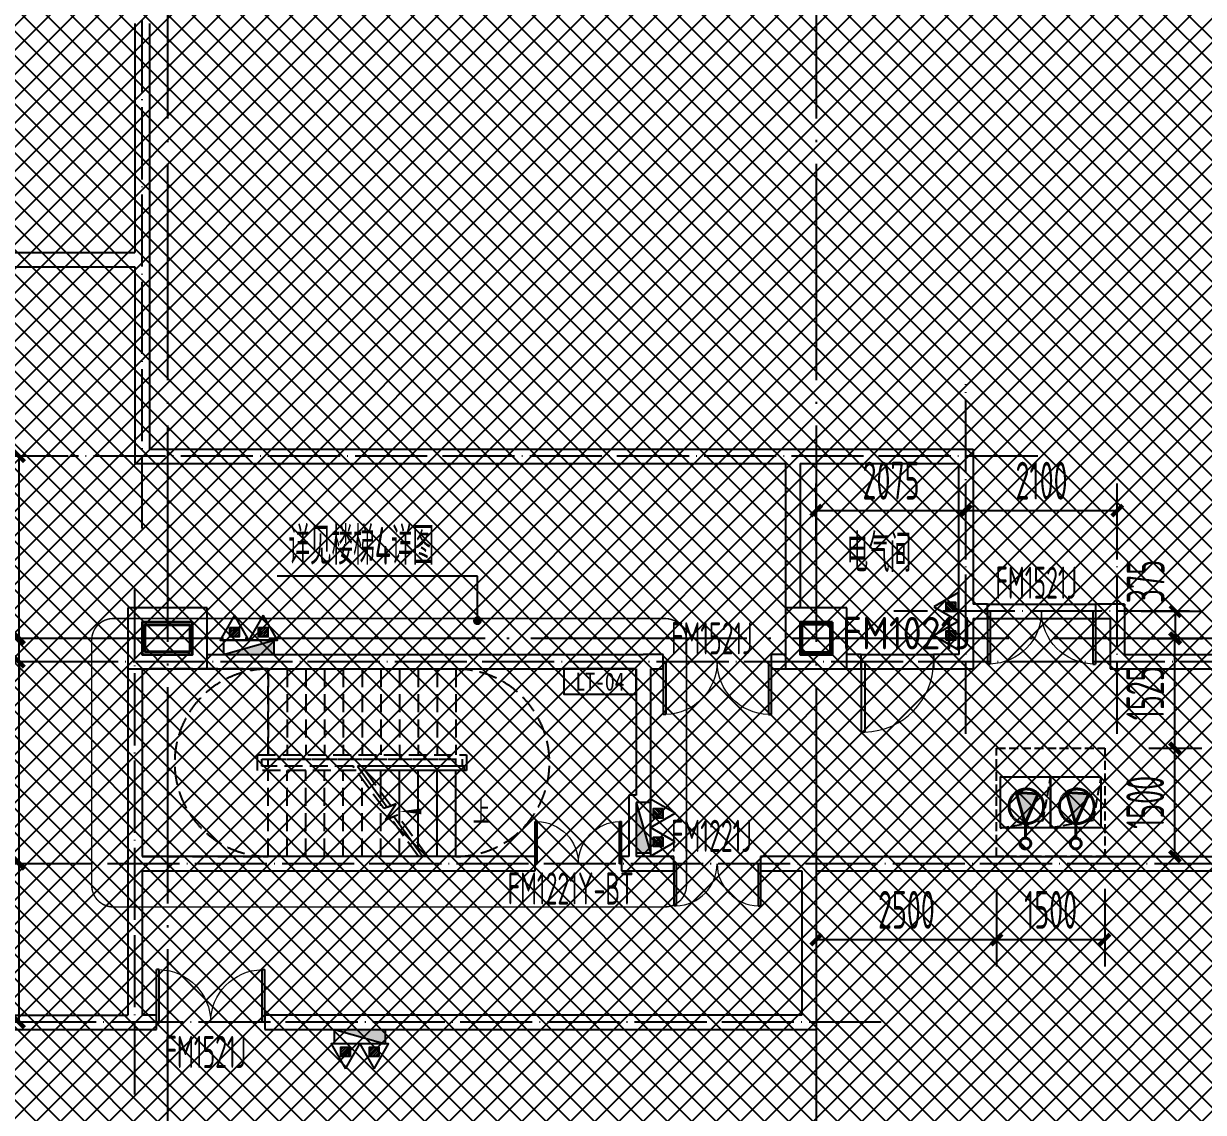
# Model space of a CAD drawing. Extents: x -473190 to 2138458, y -81875 to 2633646.
# Drawn here: x 560193 to 576557, y 122368 to 137467 of the extents above; entities that cross this region are included whole.
import ezdxf
from ezdxf.enums import TextEntityAlignment as Align

# ---------------------------------------------------------------- set-up
doc = ezdxf.new("R2010")
doc.units = 0
doc.header["$LTSCALE"] = 1000
for name, pattern in [('DASH', [0.35, 0.25, -0.1]), ('DOTE', [2.42, 2, -0.2, 0.02, -0.2]), ('排水', [1.1, 1, -0.1])]:
    doc.linetypes.add(name, pattern=pattern)
for name, color, linetype in [('A-COLUMN', 2, 'Continuous'), ('A-ROOM_NAME', 23, 'Continuous'), ('A-STAIR', 3, 'Continuous'), ('A-WALL', 2, 'Continuous'), ('DIM_LEAD', 3, 'Continuous'), ('DIM_SYMB', 3, 'Continuous'), ('DOOR_FIRE', 4, 'Continuous'), ('DOOR_FIRE_TEXT', 7, 'Continuous'), ('DOTE', 1, 'DOTE'), ('PUB_DIM', 3, 'Continuous'), ('PUB_TEXT', 7, 'Continuous'), ('RF-QT', 30, 'Continuous'), ('S-柱', 51, 'Continuous'), ('S-柱-填充', 8, 'Continuous'), ('SRC-03F$0$A-SYMB-NUMB-T', 4, 'Continuous'), ('SRC-03F$0$A-WALL', 7, 'Continuous'), ('STAIR', 2, 'Continuous'), ('W-EQUIP_消火栓', 7, 'Continuous'), ('W-EQUIP_灭火器', 7, 'Continuous'), ('WINDOW', 4, 'Continuous'), ('WINDOW_TEXT', 7, 'Continuous'), ('排水', 4, 'Continuous'), ('索引线', 252, 'Continuous'), ('集水坑', 4, 'Continuous')]:
    doc.layers.add(name, color=color, linetype=linetype)
doc.layers.add('GPS-污水', color=2, linetype='排水', lineweight=40)
doc.styles.add('8B2_01', font='simhei.ttf', dxfattribs={"width": 0.8})
doc.styles.add('8B2_02', font='tssdeng.shx', dxfattribs={"width": 0.6, "bigfont": 'TSSDCHN.shx'})
doc.styles.add('_TCH_DIM', font='SIMPLEX', dxfattribs={"bigfont": 'GBCBIG'})
doc.styles.add('_TCH_DIM_T3', font='tssdeng.shx', dxfattribs={"width": 0.564706, "bigfont": '@@@tssdchn.shx'})
doc.styles.add('_TCH_WINDOW', font='tssdeng.shx', dxfattribs={"width": 0.8, "height": 3.5, "bigfont": 'tssdchn.shx'})
doc.styles.add('SRC-03F$0$ECADI-TXT', font='simplex.shx', dxfattribs={"bigfont": 'hztxt.shx'})
doc.styles.get("Standard").update_dxf_attribs({"font": 'gbenor.shx', "bigfont": 'gbcbig.shx'})
doc.dimstyles.new('_TCH_ARCH&&150', dxfattribs={"dimtxt": 525, "dimasz": 150, "dimexe": 375, "dimexo": 450, "dimgap": 150, "dimtad": 1, "dimdec": 0, "dimzin": 0, "dimdsep": 46, "dimtxsty": '_TCH_DIM_T3', "dimblk": 'ARCHTICK', "dimcen": 0.09, "dimclrt": 7, "dimazin": 2, "dimtfac": 1, "dimtdec": 0, "dimtix": 1, "dimtmove": 2, "dimatfit": 3, "dimfxl": 0, "dimtolj": 1, "dimtzin": 0, "dimarcsym": 0})

# ---------------------------------------------------------------- blocks, each defined once
blk = doc.blocks.new('$SB01_1')
h = blk.add_hatch(color=256)
h.dxf.hatch_style = 1
h.paths.add_polyline_path([(-0.381, -0.323), (0.5, 0), (-0.381, 0.323)])
h.paths.add_polyline_path([(0, 0), (0.002, 0), (0.002, 0.001), (0, 0.001)], flags=24)
h.paths.add_polyline_path([(0, -0.002), (0.003, -0.002), (0.003, -0.001), (0, -0.001)], flags=24)
h.paths.add_polyline_path([(0, -0.003), (0.003, -0.003), (0.003, -0.002), (0, -0.002)], flags=24)
for p, q in [((0.5, 0), (-0.381, 0.323)), ((-0.381, 0.323), (-0.381, -0.323)), ((0.5, 0), (-0.381, -0.323))]:
    blk.add_line(p, q)
blk.add_circle((0, 0), 0.5)
at = {"flags": 1}
for tag, p in [('UNIT', (0, 0)), ('SPEC', (0, -0.002)), ('WHAT', (0, -0.003))]:
    blk.add_attdef(tag, p, '', height=0.001, dxfattribs=at)
blk = doc.blocks.new('人防集水坑')
at = {"layer": 'GPS-污水', "linetype": '排水'}
for p, q in [((307486, 701151), (307284, 701151)), ((307486, 700451), (307284, 700451))]:
    blk.add_line(p, q, dxfattribs=at)
for centre in [(307561, 701151), (307561, 700451)]:
    blk.add_circle(centre, 75, dxfattribs=at)
at = {"layer": '集水坑', "linetype": 'DASH', "ltscale": 0.5}
blk.add_lwpolyline([(306241, 700051), (306241, 701551), (307741, 701551), (307741, 700051)], close=True, dxfattribs=at)
at = {"layer": '集水坑', "linetype": 'Continuous', "ltscale": 0.5}
for points in [[(306641, 701501), (306641, 700801), (307341, 700801), (307341, 701501)], [(306641, 700801), (306641, 700101), (307341, 700101), (307341, 700801)]]:
    blk.add_lwpolyline(points, close=True, dxfattribs=at)
at = {"layer": '集水坑', "linetype": 'DASH', "ltscale": 0.5}
for points in [[(307341, 700801), (307237, 701397), (306641, 701501)], [(307347, 700101), (307243, 700697), (306647, 700801)]]:
    blk.add_lwpolyline(points, dxfattribs=at)
at = {"layer": 'GPS-污水', "linetype": '排水', "xscale": -480.0000000000002, "yscale": 480.0000000000002, "zscale": 480.0000000000002, "rotation": 176.2535374729293}
for p in [(307045, 701164, 0), (307045, 700464, 0)]:
    blk.add_blockref('$SB01_1', p, dxfattribs=at)
blk = doc.blocks.new('_ArchTick')
at = {"color": 0, "linetype": 'ByBlock', "const_width": 0.4}
blk.add_lwpolyline([(-0.5, -0.5), (0.5, 0.5)], dxfattribs=at)
blk = doc.blocks.new('*D5251')
at = {"layer": 'Defpoints', "color": 0, "transparency": 16777216}
for p in [(133634, -58693), (136134, -58693), (136134, -59845)]:
    blk.add_point(p, dxfattribs=at)
at = {"layer": 'PUB_DIM', "color": 0, "lineweight": -2, "transparency": 16777216}
for p, q in [((133634, -59143), (133634, -60220)), ((136134, -59143), (136134, -60220)), ((133634, -59845), (136134, -59845))]:
    blk.add_line(p, q, dxfattribs=at)
at = {"layer": 'PUB_DIM', "color": 0, "lineweight": -2, "transparency": 16777216, "xscale": 150, "yscale": 150, "zscale": 150, "rotation": 180}
blk.add_blockref('_ArchTick', (133634, -59845), dxfattribs=at)
at = {"layer": 'PUB_DIM', "color": 0, "lineweight": -2, "transparency": 16777216, "xscale": 150, "yscale": 150, "zscale": 150}
blk.add_blockref('_ArchTick', (136134, -59845), dxfattribs=at)
at = {"layer": 'PUB_DIM', "color": 7, "transparency": 16777216, "insert": (134884, -59433), "char_height": 525, "attachment_point": 5, "style": '_TCH_DIM_T3'}
blk.add_mtext('\\A1;2500', dxfattribs=at)
blk = doc.blocks.new('*D5252')
at = {"layer": 'Defpoints', "color": 0, "transparency": 16777216}
for p in [(136134, -58693), (137634, -58693), (137634, -59845)]:
    blk.add_point(p, dxfattribs=at)
at = {"layer": 'PUB_DIM', "color": 0, "lineweight": -2, "transparency": 16777216}
for p, q in [((136134, -59143), (136134, -60220)), ((137634, -59143), (137634, -60220)), ((136134, -59845), (137634, -59845))]:
    blk.add_line(p, q, dxfattribs=at)
at = {"layer": 'PUB_DIM', "color": 0, "lineweight": -2, "transparency": 16777216, "xscale": 150, "yscale": 150, "zscale": 150, "rotation": 180}
blk.add_blockref('_ArchTick', (136134, -59845), dxfattribs=at)
at = {"layer": 'PUB_DIM', "color": 0, "lineweight": -2, "transparency": 16777216, "xscale": 150, "yscale": 150, "zscale": 150}
blk.add_blockref('_ArchTick', (137634, -59845), dxfattribs=at)
at = {"layer": 'PUB_DIM', "color": 7, "transparency": 16777216, "insert": (136884, -59433), "char_height": 525, "attachment_point": 5, "style": '_TCH_DIM_T3'}
blk.add_mtext('\\A1;1500', dxfattribs=at)
blk = doc.blocks.new('*D5253')
at = {"layer": 'Defpoints', "color": 0, "transparency": 16777216}
for p in [(137796, -55668), (138608, -55668), (137796, -57193)]:
    blk.add_point(p, dxfattribs=at)
at = {"layer": 'PUB_DIM', "color": 0, "lineweight": -2, "transparency": 16777216}
for p, q in [((138246, -55668), (138983, -55668)), ((138608, -57193), (138608, -55668)), ((138246, -57193), (138983, -57193))]:
    blk.add_line(p, q, dxfattribs=at)
at = {"layer": 'PUB_DIM', "color": 0, "lineweight": -2, "transparency": 16777216, "xscale": 150, "yscale": 150, "zscale": 150}
for p, rotation in [((138608, -55668), 90), ((138608, -57193), 270)]:
    blk.add_blockref('_ArchTick', p, dxfattribs=dict(at, rotation=rotation))
at = {"layer": 'PUB_DIM', "color": 7, "transparency": 16777216, "insert": (138196, -56431), "char_height": 525, "attachment_point": 5, "rotation": 90, "style": '_TCH_DIM_T3'}
blk.add_mtext('\\A1;1525', dxfattribs=at)
blk = doc.blocks.new('*D5254')
at = {"layer": 'Defpoints', "color": 0, "transparency": 16777216}
for p in [(137796, -57193), (138608, -57193), (137796, -58693)]:
    blk.add_point(p, dxfattribs=at)
at = {"layer": 'PUB_DIM', "color": 0, "lineweight": -2, "transparency": 16777216}
for p, q in [((138246, -57193), (138983, -57193)), ((138608, -58693), (138608, -57193)), ((138246, -58693), (138983, -58693))]:
    blk.add_line(p, q, dxfattribs=at)
at = {"layer": 'PUB_DIM', "color": 0, "lineweight": -2, "transparency": 16777216, "xscale": 150, "yscale": 150, "zscale": 150}
for p, rotation in [((138608, -57193), 90), ((138608, -58693), 270)]:
    blk.add_blockref('_ArchTick', p, dxfattribs=dict(at, rotation=rotation))
at = {"layer": 'PUB_DIM', "color": 7, "transparency": 16777216, "insert": (138196, -57943), "char_height": 525, "attachment_point": 5, "rotation": 90, "style": '_TCH_DIM_T3'}
blk.add_mtext('\\A1;1500', dxfattribs=at)
blk = doc.blocks.new('A$C7EFF042E')
at = {"layer": 'A-COLUMN', "color": 6}
for p, q in [((800, -17825), (-300, -17825)), ((-300, -17825), (-300, -18675)), ((800, -18675), (800, -17825)), ((9675, -17825), (8825, -17825)), ((8825, -17825), (8825, -18675)), ((9675, -18675), (9675, -17825)), ((-300, -18675), (800, -18675)), ((8825, -18675), (9675, -18675))]:
    blk.add_line(p, q, dxfattribs=at)
at = {"layer": 'S-柱', "color": 6, "lineweight": 35}
for points in [[(600, -18025), (-100, -18025), (-100, -18475), (600, -18475)], [(600, -18025), (-100, -18025), (-100, -18475), (600, -18475)], [(9475, -18025), (9025, -18025), (9025, -18475), (9475, -18475)], [(9475, -18025), (9025, -18025), (9025, -18475), (9475, -18475)]]:
    blk.add_lwpolyline(points, close=True, dxfattribs=at)
at = {"layer": 'S-柱-填充', "color": 6, "lineweight": 35}
for points in [[(560, -18435), (-60, -18435), (-60, -18065), (560, -18065)], [(9445, -18445), (9055, -18445), (9055, -18055), (9445, -18055)]]:
    blk.add_lwpolyline(points, close=True, dxfattribs=at)
blk = doc.blocks.new('A$C4F5A101F')
at = {"layer": 'DOTE', "color": 16, "linetype": 'DOTE', "ltscale": 1.5}
for p, q in [((-167489.7, 16373.7), (-167489.7, -213765.2)), ((-158489.7, 16373.7), (-158489.7, -213765.2)), ((-39660.8, -26507.4), (-180399, -26507.4))]:
    blk.add_line(p, q, dxfattribs=at)
blk = doc.blocks.new('SRC-03F$0$ECADI-TAG-CODE')
at = {"layer": 'SRC-03F$0$A-SYMB-NUMB-T', "color": 1}
blk.add_lwpolyline([(3.41, 8.1), (13.41, 8.1), (13.41, 4.6), (3.41, 4.6)], close=True, dxfattribs=at)
at = {"layer": 'SRC-03F$0$A-SYMB-NUMB-T', "style": 'SRC-03F$0$ECADI-TXT', "width": 0.7}
blk.add_attdef('CODE', text='', height=2.5, dxfattribs=at).set_placement((8.41, 6.35), align=Align.MIDDLE_CENTER)
blk = doc.blocks.new('*D5560')
at = {"layer": 'Defpoints', "color": 0, "transparency": 16777216}
for p in [(88117, -7025), (89249, -7025), (89249, -9550)]:
    blk.add_point(p, dxfattribs=at)
at = {"layer": 'PUB_DIM', "color": 0, "lineweight": -2, "transparency": 16777216}
for p, q in [((88799, -7025), (87742, -7025)), ((88117, -9550), (88117, -7025)), ((88799, -9550), (87742, -9550))]:
    blk.add_line(p, q, dxfattribs=at)
at = {"layer": 'PUB_DIM', "color": 0, "lineweight": -2, "transparency": 16777216, "xscale": 150, "yscale": 150, "zscale": 150}
for p, rotation in [((88117, -7025), 90), ((88117, -9550), 270)]:
    blk.add_blockref('_ArchTick', p, dxfattribs=dict(at, rotation=rotation))
at = {"layer": 'PUB_DIM', "color": 7, "transparency": 16777216, "insert": (87705, -8288), "char_height": 525, "attachment_point": 5, "rotation": 90, "style": '_TCH_DIM_T3'}
blk.add_mtext('\\A1;2525', dxfattribs=at)
blk = doc.blocks.new('*D5561')
at = {"layer": 'Defpoints', "color": 0, "transparency": 16777216}
for p in [(88117, -9550), (89249, -9550), (89249, -9875)]:
    blk.add_point(p, dxfattribs=at)
at = {"layer": 'PUB_DIM', "color": 0, "lineweight": -2, "transparency": 16777216}
for p, q in [((88117, -9550), (88117, -9400)), ((88799, -9550), (87742, -9550)), ((88117, -9875), (88117, -9550)), ((88799, -9875), (87742, -9875)), ((88117, -9875), (88117, -10025))]:
    blk.add_line(p, q, dxfattribs=at)
at = {"layer": 'PUB_DIM', "color": 0, "lineweight": -2, "transparency": 16777216, "xscale": 150, "yscale": 150, "zscale": 150}
for p, rotation in [((88117, -9550), 270), ((88117, -9875), 90)]:
    blk.add_blockref('_ArchTick', p, dxfattribs=dict(at, rotation=rotation))
at = {"layer": 'PUB_DIM', "color": 7, "transparency": 16777216, "insert": (87705, -9713), "char_height": 525, "attachment_point": 5, "rotation": 90, "style": '_TCH_DIM_T3'}
blk.add_mtext('\\A1;325', dxfattribs=at)
blk = doc.blocks.new('*D5562')
at = {"layer": 'Defpoints', "color": 0, "transparency": 16777216}
for p in [(88117, -9875), (89249, -9875), (89249, -12675)]:
    blk.add_point(p, dxfattribs=at)
at = {"layer": 'PUB_DIM', "color": 0, "lineweight": -2, "transparency": 16777216}
for p, q in [((88799, -9875), (87742, -9875)), ((88117, -12675), (88117, -9875)), ((88799, -12675), (87742, -12675))]:
    blk.add_line(p, q, dxfattribs=at)
at = {"layer": 'PUB_DIM', "color": 0, "lineweight": -2, "transparency": 16777216, "xscale": 150, "yscale": 150, "zscale": 150}
for p, rotation in [((88117, -9875), 90), ((88117, -12675), 270)]:
    blk.add_blockref('_ArchTick', p, dxfattribs=dict(at, rotation=rotation))
at = {"layer": 'PUB_DIM', "color": 7, "transparency": 16777216, "insert": (87705, -11275), "char_height": 525, "attachment_point": 5, "rotation": 90, "style": '_TCH_DIM_T3'}
blk.add_mtext('\\A1;2800', dxfattribs=at)
blk = doc.blocks.new('*D5563')
at = {"layer": 'Defpoints', "color": 0, "transparency": 16777216}
for p in [(88117, -12675), (89249, -12675), (89249, -14875)]:
    blk.add_point(p, dxfattribs=at)
at = {"layer": 'PUB_DIM', "color": 0, "lineweight": -2, "transparency": 16777216}
for p, q in [((88799, -12675), (87742, -12675)), ((88117, -14875), (88117, -12675)), ((88799, -14875), (87742, -14875))]:
    blk.add_line(p, q, dxfattribs=at)
at = {"layer": 'PUB_DIM', "color": 0, "lineweight": -2, "transparency": 16777216, "xscale": 150, "yscale": 150, "zscale": 150}
for p, rotation in [((88117, -12675), 90), ((88117, -14875), 270)]:
    blk.add_blockref('_ArchTick', p, dxfattribs=dict(at, rotation=rotation))
at = {"layer": 'PUB_DIM', "color": 7, "transparency": 16777216, "insert": (87705, -13775), "char_height": 525, "attachment_point": 5, "rotation": 90, "style": '_TCH_DIM_T3'}
blk.add_mtext('\\A1;2200', dxfattribs=at)
blk = doc.blocks.new('*D5564')
at = {"layer": 'Defpoints', "color": 0, "transparency": 16777216}
for p in [(101250, -7777), (99175, -8683), (101250, -8683)]:
    blk.add_point(p, dxfattribs=at)
at = {"layer": 'PUB_DIM', "color": 0, "lineweight": -2, "transparency": 16777216}
for p, q in [((99175, -8233), (99175, -7402)), ((101250, -8233), (101250, -7402)), ((99175, -7777), (101250, -7777))]:
    blk.add_line(p, q, dxfattribs=at)
at = {"layer": 'PUB_DIM', "color": 0, "lineweight": -2, "transparency": 16777216, "xscale": 150, "yscale": 150, "zscale": 150, "rotation": 180}
blk.add_blockref('_ArchTick', (99175, -7777), dxfattribs=at)
at = {"layer": 'PUB_DIM', "color": 0, "lineweight": -2, "transparency": 16777216, "xscale": 150, "yscale": 150, "zscale": 150}
blk.add_blockref('_ArchTick', (101250, -7777), dxfattribs=at)
at = {"layer": 'PUB_DIM', "color": 7, "transparency": 16777216, "insert": (100212, -7364), "char_height": 525, "attachment_point": 5, "style": '_TCH_DIM_T3'}
blk.add_mtext('\\A1;2075', dxfattribs=at)
blk = doc.blocks.new('*D5565')
at = {"layer": 'Defpoints', "color": 0, "transparency": 16777216}
for p in [(103350, -7777), (101250, -8683), (103350, -8683)]:
    blk.add_point(p, dxfattribs=at)
at = {"layer": 'PUB_DIM', "color": 0, "lineweight": -2, "transparency": 16777216}
for p, q in [((101250, -8233), (101250, -7402)), ((103350, -8233), (103350, -7402)), ((101250, -7777), (103350, -7777))]:
    blk.add_line(p, q, dxfattribs=at)
at = {"layer": 'PUB_DIM', "color": 0, "lineweight": -2, "transparency": 16777216, "xscale": 150, "yscale": 150, "zscale": 150, "rotation": 180}
blk.add_blockref('_ArchTick', (101250, -7777), dxfattribs=at)
at = {"layer": 'PUB_DIM', "color": 0, "lineweight": -2, "transparency": 16777216, "xscale": 150, "yscale": 150, "zscale": 150}
blk.add_blockref('_ArchTick', (103350, -7777), dxfattribs=at)
at = {"layer": 'PUB_DIM', "color": 7, "transparency": 16777216, "insert": (102300, -7364), "char_height": 525, "attachment_point": 5, "style": '_TCH_DIM_T3'}
blk.add_mtext('\\A1;2100', dxfattribs=at)
blk = doc.blocks.new('*D5566')
at = {"layer": 'Defpoints', "color": 0, "transparency": 16777216}
for p in [(103230, -9175), (104156, -9175), (103230, -9550)]:
    blk.add_point(p, dxfattribs=at)
at = {"layer": 'PUB_DIM', "color": 0, "lineweight": -2, "transparency": 16777216}
for p, q in [((103680, -9175), (104531, -9175)), ((104156, -9550), (104156, -9175)), ((103680, -9550), (104531, -9550))]:
    blk.add_line(p, q, dxfattribs=at)
at = {"layer": 'PUB_DIM', "color": 0, "lineweight": -2, "transparency": 16777216, "xscale": 150, "yscale": 150, "zscale": 150}
for p, rotation in [((104156, -9175), 90), ((104156, -9550), 270)]:
    blk.add_blockref('_ArchTick', p, dxfattribs=dict(at, rotation=rotation))
at = {"layer": 'PUB_DIM', "color": 7, "transparency": 16777216, "insert": (103743, -8763), "char_height": 525, "attachment_point": 5, "rotation": 90, "style": '_TCH_DIM_T3'}
blk.add_mtext('\\A1;375', dxfattribs=at)
blk = doc.blocks.new('$TwtSys$00000434')
for p, q in [((-0.5, 0.5), (-0.5, -0.5)), ((-0.5, -0.5), (0.5, 0.5)), ((0.5, 0.5), (-0.5, 0.5)), ((0.5, -0.5), (0.5, 0.5)), ((-0.5, -0.5), (0.5, -0.5))]:
    blk.add_line(p, q)
blk.add_solid([(0.5, -0.5), (0.5, 0.5), (-0.5, -0.5)])
blk = doc.blocks.new('$TwtSys$00000546')
h = blk.add_hatch()
h.set_pattern_fill('ANSI31', color=256, scale=200, style=0)
h.set_pattern_definition([(45, (-38543.802, -6670.83), (-17.67767, 17.67767), [])])
h.paths.add_polyline_path([(-65, 174), (65, 174), (65, 44), (-65, 44)])
for points in [[(0, 344), (-198, 0), (198, 0)], [(-65, 174), (65, 174), (65, 44), (-65, 44)]]:
    blk.add_lwpolyline(points, close=True)
blk = doc.blocks.new('ADFASDF')
h = blk.add_hatch()
h.set_pattern_fill('ANSI37', color=8, scale=150)
h.set_pattern_definition([(45, (0, 0), (-168.3798, 168.3798), []), (135, (0, 0), (-168.3798, -168.3798), [])])
h.paths.add_polyline_path([(521397, 239186), (521397, 224886), (539697, 224886), (539697, 169261), (524947, 169261), (524947, 171211), (527822, 171211), (527922, 176611), (501318, 176611), (501125, 109884), (530547, 109887), (530547, 107449), (538188, 100503), (536147, 98236), (540086, 94690), (517812, 69953), (517812, 59790), (482108, 20136), (405247, 20136), (405247, 26086), (391997, 40436), (391997, 64736), (399997, 64738), (399997, 239186), (409022, 239186)])
blk = doc.blocks.new('$DorLib2D$00000002')
for p, q in [((-0.5, 0), (-0.5, 0.4875)), ((-0.475, 0.4875), (-0.5, 0.4875)), ((-0.475, 0), (-0.475, 0.4875)), ((0.475, 0), (0.475, 0.4875)), ((0.475, 0.4875), (0.5, 0.4875)), ((0.5, 0), (0.5, 0.4875)), ((-0.5, 0), (-0.475, 0)), ((0.5, 0), (0.475, 0))]:
    blk.add_line(p, q)
at = {"lineweight": 13}
for centre, start, end in [((-0.4875, 0), 0, 88.53072), ((0.4875, 0), 91.46928, 180)]:
    blk.add_arc(centre, 0.4875, start, end, dxfattribs=at)
blk = doc.blocks.new('$DorLib2D$00000001')
for p, q in [((0.45, 0.975), (0.5, 0.975)), ((0.45, 0), (0.45, 0.975)), ((0.5, 0), (0.5, 0.975)), ((0.5, 0), (0.45, 0))]:
    blk.add_line(p, q)
at = {"lineweight": 13}
blk.add_arc((0.475, 0), 0.975, 91.4693, 180, dxfattribs=at)
blk = doc.blocks.new('A$C3672542B')
at = {"layer": '排水', "color": 3, "linetype": 'DASH'}
for points in [[(135249.1, -56308.6, 0, 0, 0), (135605.1, -56664.6, 160, 0, 0), (136029.3, -57088.9, 0, 0, 0)], [(138518.3, -56308.6, 0, 0, 0), (138162.3, -56664.6, 160, 0, 0), (137738.1, -57088.9, 0, 0, 0)]]:
    blk.add_lwpolyline(points, format="xyseb", dxfattribs=at)
at = {"layer": '集水坑', "linetype": 'Continuous', "rotation": 270}
blk.add_blockref('人防集水坑', (-563917, 249047.8), dxfattribs=at)
at = {"layer": 'PUB_DIM'}
for p1, p2, distance, picture, middle in [((137795.7, -57193.2), (137795.7, -55668.2), -812.3, '*D5253', (138195.5, -56430.7)), ((137795.7, -58693.2), (137795.7, -57193.2), -812.3, '*D5254', (138195.5, -57943.2)), ((133633.7, -58693.2), (136133.7, -58693.2), -1152.2, '*D5251', (134883.7, -59432.9)), ((136133.7, -58693.2), (137633.7, -58693.2), -1152.2, '*D5252', (136883.7, -59432.9))]:
    dim = blk.add_aligned_dim(p1=p1, p2=p2, distance=distance, dimstyle='_TCH_ARCH&&150', dxfattribs=at)
    dim.commit()
    dim.dimension.update_dxf_attribs({"geometry": picture, "text_midpoint": middle})
blk = doc.blocks.new('A$C2B5B1B2C')
at = {"layer": 'DOTE', "linetype": 'DOTE', "ltscale": 0.5}
for p, q in [((89825, -8025), (89825, 14700)), ((101250.1, -10875), (101249.8, -6025)), ((102249.8, -7025), (88825, -7025)), ((103350, -10875), (103350, -8175)), ((89725, -15875), (89725, -8875)), ((104350, -9175), (100250, -9175)), ((108850, -9875), (88725, -9875)), ((118175, -12675), (78225, -12675)), ((100075.1, -14875), (88725, -14875))]:
    blk.add_line(p, q, dxfattribs=at)
at = {"layer": 'PUB_DIM'}
for p1, p2, distance, picture, middle in [((89248.9, -9550), (89248.9, -7025), 1131.8, '*D5560', (87704.6, -8287.5)), ((99175, -8683.2), (101249.9, -8683.2), 906.4, '*D5564', (100212.5, -7364.2)), ((101249.9, -8683.2), (103350, -8683.2), 906.4, '*D5565', (102300, -7364.2)), ((89248.9, -9875), (89248.9, -9550), 1131.8, '*D5561', (87704.6, -9712.5)), ((89248.9, -12675), (89248.9, -9875), 1131.8, '*D5562', (87704.6, -11275)), ((89248.9, -14875), (89248.9, -12675), 1131.8, '*D5563', (87704.6, -13775))]:
    dim = blk.add_aligned_dim(p1=p1, p2=p2, distance=distance, dimstyle='_TCH_ARCH&&150', dxfattribs=at)
    dim.commit()
    dim.dimension.update_dxf_attribs({"geometry": picture, "text_midpoint": middle})
dim = blk.add_linear_dim(base=(104155.7, -9175), p1=(103229.8, -9550), p2=(103229.8, -9175), angle=90, dimstyle='_TCH_ARCH&&150', dxfattribs=at)
dim.commit()
dim.dimension.update_dxf_attribs({"geometry": '*D5566', "text_midpoint": (103743.2, -8763.3), "dimtype": 161})

msp = doc.modelspace()

# ---------------------------------------------------------------- linework, layer by layer
at = {"layer": 'A-COLUMN'}
for p, q in [((562737.2, 129367.4), (561637.2, 129367.4)), ((561637.2, 129367.4), (561637.2, 128517.4)), ((562737.2, 128517.4), (562737.2, 129367.4)), ((571612.2, 129367.4), (570762.2, 129367.4)), ((570762.2, 129367.4), (570762.2, 128517.4)), ((571612.2, 128517.4), (571612.2, 129367.4)), ((561637.2, 128517.4), (562737.2, 128517.4)), ((570762.2, 128517.4), (571612.2, 128517.4))]:
    msp.add_line(p, q, dxfattribs=at)
at = {"layer": 'A-STAIR', "color": 252, "linetype": 'DASH'}
for p, q in [((563587.2, 128517.4), (561837.2, 128517.4)), ((561837.2, 128517.4), (561837.2, 125917.4)), ((563587.2, 128517.4), (566187.2, 128517.4)), ((563587.2, 128517.4), (563587.2, 127327.4)), ((563587.2, 127327.4), (563587.2, 128517.4)), ((563847.2, 128517.4), (563847.2, 127327.4)), ((564107.2, 128517.4), (564107.2, 127327.4)), ((564367.2, 128517.4), (564367.2, 127327.4)), ((564627.2, 128517.4), (564627.2, 127327.4)), ((564887.2, 128517.4), (564887.2, 127327.4)), ((565147.2, 128517.4), (565147.2, 127327.4)), ((565407.2, 128517.4), (565407.2, 127327.4)), ((565667.2, 128517.4), (565667.2, 127327.4)), ((565927.2, 128517.4), (565927.2, 127327.4)), ((566187.2, 128517.4), (566187.2, 127327.4)), ((563437.2, 127107.4), (563437.2, 127327.4)), ((563437.2, 127327.4), (566337.2, 127327.4)), ((566337.2, 127327.4), (566337.2, 127107.4)), ((563497.2, 127167.4), (563497.2, 127267.4)), ((563497.2, 127267.4), (566277.2, 127267.4)), ((564761.7, 127167.4), (563497.2, 127167.4)), ((563587.2, 127267.4), (566187.2, 127267.4)), ((563587.2, 127167.4), (563587.2, 127267.4)), ((564761.7, 127167.4), (563587.2, 127167.4)), ((565187.8, 126580.4), (564761.7, 127167.4)), ((566187.2, 127167.4), (564885.2, 127167.4)), ((565284.5, 126617.4), (564885.2, 127167.4)), ((566277.2, 127167.4), (564885.2, 127167.4)), ((566187.2, 127167.4), (566187.2, 127267.4)), ((566277.2, 127267.4), (566277.2, 127167.4)), ((564805.2, 127107.4), (563437.2, 127107.4)), ((563587.2, 125917.4), (563587.2, 127107.4)), ((563587.2, 125917.4), (563587.2, 127107.4)), ((563847.2, 125917.4), (563847.2, 127107.4)), ((564107.2, 125917.4), (564107.2, 127107.4)), ((564367.2, 125917.4), (564367.2, 127107.4)), ((564627.2, 125917.4), (564627.2, 127107.4)), ((564887.2, 125917.4), (564887.2, 126994.4)), ((566337.2, 127107.4), (564928.8, 127107.4)), ((565147.2, 126806.5), (565147.2, 127107.4)), ((565407.2, 126448.4), (565407.2, 127107.4)), ((565667.2, 126090.3), (565667.2, 127107.4)), ((565927.2, 125917.4), (565927.2, 127107.4)), ((566187.2, 125917.4), (566187.2, 127107.4)), ((565147.2, 125917.4), (565147.2, 126636.3)), ((565362.2, 126647.2), (565187.8, 126580.4)), ((565211.7, 126424.3), (565362.2, 126647.2)), ((565378.3, 126488.2), (565211.7, 126424.3)), ((565669.2, 125917.4), (565281.7, 126451.1)), ((565792.8, 125917.4), (565378.3, 126488.2)), ((565407.2, 125917.4), (565407.2, 126278.2)), ((561837.2, 125917.4), (563587.2, 125917.4)), ((565669.2, 125917.4), (563587.2, 125917.4)), ((565667.2, 125917.4), (565667.2, 125920.1)), ((566187.2, 125917.4), (565792.8, 125917.4))]:
    msp.add_line(p, q, dxfattribs=at)
at = {"layer": 'A-STAIR', "color": 3}
for p, q in [((566187.2, 127167.4), (564823.4, 127167.4)), ((564823.4, 127167.4), (565236.2, 126598.9)), ((566307.2, 127167.4), (564823.4, 127167.4)), ((566307.2, 127107.4), (566307.2, 127167.4)), ((566307.2, 127107.4), (564867, 127107.4)), ((564887.2, 127079.5), (564887.2, 127107.4)), ((565147.2, 126721.4), (565147.2, 127107.4)), ((565407.2, 126363.3), (565407.2, 127107.4)), ((565667.2, 126005.2), (565667.2, 127107.4)), ((565927.2, 125917.4), (565927.2, 127107.4)), ((566187.2, 125917.4), (566187.2, 127107.4)), ((565362.2, 126647.2), (565211.7, 126424.3)), ((565236.2, 126598.9), (565362.2, 126647.2)), ((565211.7, 126424.3), (565330, 126469.7)), ((565330, 126469.7), (565731, 125917.4)), ((566187.2, 125917.4), (565731, 125917.4))]:
    msp.add_line(p, q, dxfattribs=at)
at = {"layer": 'A-WALL'}
for p, q in [((561737.2, 137467.4), (561737.2, 134292.4)), ((561937.2, 137467.4), (561937.2, 134192.4)), ((555037.2, 134292.4), (561737.2, 134292.4)), ((561937.2, 134192.4), (561937.2, 131567.4)), ((555037.2, 134092.4), (561737.2, 134092.4)), ((561737.2, 134092.4), (561737.2, 131367.4)), ((561937.2, 131567.4), (570862.1, 131567.4)), ((570862.1, 131567.4), (573362.1, 131567.4)), ((573362.1, 131567.4), (573362.2, 129417.4)), ((561737.2, 131367.4), (570762.1, 131367.4)), ((570762.1, 131367.4), (570762.2, 129367.4)), ((570962.1, 131367.4), (570962.2, 129367.4)), ((570962.1, 131367.4), (573162.1, 131367.4)), ((573162.1, 131367.4), (573162.2, 129317.4)), ((573162.2, 129317.4), (573162.3, 128717.4)), ((573562.3, 129417.4), (573362.2, 129417.4)), ((573562.3, 129217.4), (573562.3, 129417.4)), ((575462.3, 129417.4), (575062.3, 129417.4)), ((575062.3, 129417.4), (575062.3, 129217.4)), ((575462.3, 129417.4), (575462.3, 128717.4)), ((573362.2, 129217.4), (573562.3, 129217.4)), ((573362.2, 129217.4), (573362.3, 128517.4)), ((575062.3, 129217.4), (575262.3, 129217.4)), ((575262.3, 129217.4), (575262.3, 128517.4)), ((562737.2, 128717.4), (568787.2, 128717.4)), ((569062.2, 128717.4), (568787.2, 128717.4)), ((569062.2, 128517.4), (569062.2, 128717.4)), ((570762.2, 128717.4), (570562.2, 128717.4)), ((570562.2, 128717.4), (570562.2, 128517.4)), ((571812.2, 128717.4), (571612.2, 128717.4)), ((571812.2, 128517.4), (571812.2, 128717.4)), ((573162.3, 128717.4), (572812.2, 128717.4)), ((572812.2, 128717.4), (572812.2, 128517.4)), ((575462.3, 128717.4), (579762.2, 128717.4)), ((561637.2, 128517.4), (561637.2, 125817.4)), ((561837.2, 128517.4), (561837.2, 125917.4)), ((562737.2, 128517.4), (568687.2, 128517.4)), ((568687.2, 128517.4), (568687.2, 126767.4)), ((568887.2, 128517.4), (568887.2, 126667.4)), ((568887.2, 128517.4), (569062.2, 128517.4)), ((570562.2, 128517.4), (570762.2, 128517.4)), ((571612.2, 128517.4), (571812.2, 128517.4)), ((572812.2, 128517.4), (573362.3, 128517.4)), ((575262.3, 128517.4), (579762.2, 128517.4)), ((568687.2, 126767.4), (568587.2, 126767.4)), ((568587.2, 126767.4), (568587.2, 125917.4)), ((568887.2, 126667.4), (568687.2, 126667.4)), ((568687.2, 126667.4), (568687.2, 125917.4)), ((567287.2, 125917.4), (561837.2, 125917.4)), ((567287.2, 125717.4), (567287.2, 125917.4)), ((568587.2, 125917.4), (568487.2, 125917.4)), ((568487.2, 125917.4), (568487.2, 125717.4)), ((569212.2, 125917.4), (568687.2, 125917.4)), ((569212.2, 125717.4), (569212.2, 125917.4)), ((571087.2, 125917.4), (570412.2, 125917.4)), ((570412.2, 125917.4), (570412.2, 125717.4)), ((571087.2, 125917.4), (580712.2, 125917.4)), ((561637.2, 125817.4), (561637.2, 123717.4)), ((561837.2, 125717.4), (561837.2, 123717.4)), ((561837.2, 125717.4), (567287.2, 125717.4)), ((568487.2, 125717.4), (568637.2, 125717.4)), ((568637.2, 125717.4), (569212.2, 125717.4)), ((570412.2, 125717.4), (570987.2, 125717.4)), ((570987.2, 125717.4), (570987.3, 123717.4)), ((571187.2, 125717.4), (571187.3, 123517.4)), ((571187.2, 125717.4), (580512.2, 125717.4)), ((551337.2, 123717.4), (561637.2, 123717.4)), ((562037.2, 123717.4), (561837.2, 123717.4)), ((562037.2, 123517.4), (562037.2, 123717.4)), ((570987.3, 123717.4), (563537.2, 123717.4)), ((563537.2, 123717.4), (563537.2, 123517.4)), ((551337.2, 123517.4), (561737.2, 123517.4)), ((561737.2, 123517.4), (562037.2, 123517.4)), ((563537.2, 123517.4), (571187.3, 123517.4))]:
    msp.add_line(p, q, dxfattribs=at)
at = {"layer": 'DIM_LEAD'}
for p, q in [((566487.4, 129805.1), (563708, 129805.1)), ((566487.4, 129185.9), (566487.4, 129805.1)), ((566487.4, 129185.9), (566487.4, 129805.1)), ((566487.4, 129185.9), (566487.4, 129805.1)), ((566487.4, 129185.9), (566487.4, 129805.1))]:
    msp.add_line(p, q, dxfattribs=at)
at = {"layer": 'DIM_LEAD', "const_width": 60}
msp.add_lwpolyline([(566487.4, 129155.9, 1), (566487.4, 129215.9, 1)], format="xyb", close=True, dxfattribs=at)
msp.add_lwpolyline([(566487.4, 129155.9, 1), (566487.4, 129215.9, 1)], format="xyb", close=True, dxfattribs=at)
msp.add_lwpolyline([(566487.4, 129155.9, 1), (566487.4, 129215.9, 1)], format="xyb", close=True, dxfattribs=at)
msp.add_lwpolyline([(566487.4, 129155.9, 1), (566487.4, 129215.9, 1)], format="xyb", close=True, dxfattribs=at)
at = {"layer": 'DIM_SYMB', "color": 3}
msp.add_lwpolyline([(566317.2, 126542.4, 0, 0, 0), (565407.2, 126542.4, 0, 80, 0), (565707.2, 126542.4, 0, 0, 0)], format="xyseb", dxfattribs=at)
at = {"layer": 'DOOR_FIRE'}
for p, q in [((573562.3, 129417.4), (575062.3, 129417.4)), ((573562.3, 129217.4), (575062.3, 129217.4))]:
    msp.add_line(p, q, dxfattribs=at)
at = {"layer": 'STAIR', "color": 9, "linetype": 'DASH'}
for centre, start, end in [((563587.2, 127217.4), 90, 270), ((566187.2, 127217.4), 270, 90)]:
    msp.add_arc(centre, 1300, start, end, dxfattribs=at)
at = {"layer": 'WINDOW'}
for p, q in [((571812.2, 128717.4), (572812.2, 128717.4)), ((571812.2, 128517.4), (572812.2, 128517.4))]:
    msp.add_line(p, q, dxfattribs=at)
at = {"layer": '索引线', "linetype": 'DASH', "const_width": 20}
msp.add_lwpolyline([(569087.2, 125217.4), (561437.2, 125217.4, -0.4142136), (561137.2, 125517.4), (561137.2, 128917.4, -0.4142136), (561437.2, 129217.4), (569087.2, 129217.4, -0.4142136), (569387.2, 128917.4), (569387.2, 125517.4, -0.4142136)], format="xyb", close=True, dxfattribs=at)

# ---------------------------------------------------------------- block references
for name, p in [('A$C3672542B', (437553.5, 184610.6)), ('ADFASDF', (49490, -74243.9)), ('A$C2B5B1B2C', (472012.2, 138492.4))]:
    msp.add_blockref(name, p)
at = {"layer": 'DOOR_FIRE'}
ref = msp.add_blockref('$DorLib2D$00000002', (574312.3, 129317.4), dxfattribs=dict(at, xscale=1500, yscale=-1500, zscale=200))
ref.add_attrib('A', 'FM1521J', (573672.6, 129491.1), dxfattribs={"layer": 'DOOR_FIRE_TEXT', "height": 446.25, "style": '_TCH_WINDOW', "width": 0.564706})
ref = msp.add_blockref('$DorLib2D$00000002', (569812.2, 128617.4), dxfattribs=dict(at, xscale=1500, yscale=-1500, zscale=200, rotation=5.785989274710902e-11))
ref.add_attrib('A', 'FM1521J', (569172.5, 128719.2), dxfattribs={"layer": 'DOOR_FIRE_TEXT', "height": 446.25, "style": '_TCH_WINDOW', "width": 0.564706})
ref = msp.add_blockref('$DorLib2D$00000002', (567887.2, 125817.4), dxfattribs=dict(at, xscale=-1200, yscale=1200, zscale=200, rotation=5.800092654072475e-12))
ref.add_attrib('A', 'FM1221Y-BT', (566905.8, 125250.8), dxfattribs={"layer": 'DOOR_FIRE_TEXT', "height": 446.25, "style": '_TCH_WINDOW', "width": 0.564706})
ref = msp.add_blockref('$DorLib2D$00000002', (569812.2, 125817.4), dxfattribs=dict(at, xscale=-1200, yscale=-1200, zscale=200))
ref.add_attrib('A', 'FM1221J', (569172.5, 125980.1), dxfattribs={"layer": 'DOOR_FIRE_TEXT', "height": 446.25, "style": '_TCH_WINDOW', "width": 0.564706})
ref = msp.add_blockref('$DorLib2D$00000002', (562787.2, 123617.4), dxfattribs=dict(at, xscale=-1500, yscale=1500, zscale=200, rotation=7.133720838265036e-12))
ref.add_attrib('A', 'FM1521J', (562147.5, 122983.6), dxfattribs={"layer": 'DOOR_FIRE_TEXT', "height": 446.25, "style": '_TCH_WINDOW', "width": 0.564706})
at = {"layer": 'RF-QT'}
for name, p in [('A$C4F5A101F', (729676.9, 155449.8)), ('A$C7EFF042E', (561937.2, 147192.4))]:
    msp.add_blockref(name, p, dxfattribs=at)
at = {"layer": 'SRC-03F$0$A-WALL'}
ref = msp.add_blockref('SRC-03F$0$ECADI-TAG-CODE', (569028.1, 127707.4), dxfattribs=dict(at, xscale=-100, yscale=100, zscale=100))
ref.add_attrib('CODE', 'LT-04', dxfattribs={"layer": 'SRC-03F$0$A-SYMB-NUMB-T', "height": 250, "style": '8B2_01', "width": 0.8}).set_placement((568187.2, 128342.4), align=Align.MIDDLE_CENTER)
at = {"layer": 'W-EQUIP_消火栓', "xscale": 700, "yscale": 200, "zscale": 700}
msp.add_blockref('$TwtSys$00000434', (563316.2, 128817.4), dxfattribs=at)
at = {"layer": 'W-EQUIP_消火栓', "yscale": 200, "zscale": 700}
for p, xscale, rotation in [((568787.2, 126317.4), 700, 269.9999949910436), ((564856.1, 123417.4), -700, 180)]:
    msp.add_blockref('$TwtSys$00000434', p, dxfattribs=dict(at, xscale=xscale, rotation=rotation))
at = {"layer": 'W-EQUIP_灭火器'}
for p, rotation in [((573162.2, 129378.8), 90), ((573162.2, 128982.1), 90), ((568887.2, 126515.7), 269.9999949910436), ((568887.2, 126119), 269.9999949910436), ((564657.8, 123317.4), 180.0000000000066), ((565054.5, 123317.4), 180.0000000000066)]:
    msp.add_blockref('$TwtSys$00000546', p, dxfattribs=dict(at, rotation=rotation))
for p in [(563117.8, 128917.4), (563514.6, 128917.4)]:
    msp.add_blockref('$TwtSys$00000546', p, dxfattribs=at)
at = {"layer": 'WINDOW'}
ref = msp.add_blockref('$DorLib2D$00000001', (572312.2, 128617.4), dxfattribs=dict(at, xscale=-1000, yscale=-1000, zscale=-1000, rotation=1.111691493083511e-11))
ref.add_attrib('A', 'FM1021J', (571545.7, 128789.4), dxfattribs={"layer": 'WINDOW_TEXT', "height": 450})

# ---------------------------------------------------------------- texts
at = {"layer": 'A-ROOM_NAME', "style": '8B2_02', "width": 0.6}
msp.add_text('电气间', height=525, dxfattribs=at).set_placement((571607.9, 129863.1))
at = {"layer": 'PUB_TEXT', "style": '8B2_02', "width": 0.6}
msp.add_text('详见楼梯4详图', height=525, dxfattribs=at).set_placement((563865.5, 129962.6))
at = {"layer": 'PUB_TEXT', "color": 3, "style": '_TCH_DIM'}
msp.add_text('上', height=337.6, dxfattribs=at).set_placement((566422.2, 126367.4))

doc.saveas('drawing.dxf')
